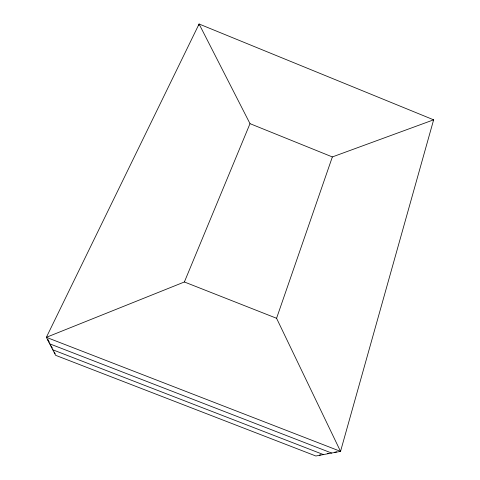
<?xml version="1.0" encoding="UTF-8"?>
<svg xmlns="http://www.w3.org/2000/svg" width="480" height="480" viewBox="0 0 480 480"><rect width="100%" height="100%" fill="white"/><g stroke="black" fill="none" stroke-linecap="round" stroke-linejoin="round"><path stroke-width="0.72" d="M198.864 25.446L199.086 24L433.632 119.826L340.536 451.38L315.858 456L55.62 355.308L46.368 337.32L199.086 24L250.008 123.654L332.358 156.936L433.632 119.826M276.57 318.282L184.38 281.976L46.368 337.32L340.536 451.38L276.57 318.282L332.358 156.936M184.38 281.976L250.008 123.654M319.398 455.088L320.778 454.854M327.264 453.606L328.752 453.354M334.56 452.256L336.696 451.86M49.71 343.824L331.626 453.048M52.788 349.794L323.43 454.584M47.826 339.552L49.158 342.15M51.372 346.458L51.984 347.652M54.324 352.224L54.888 353.322M47.688 339.414L49.02 342.012M50.928 345.732L52.152 348.12M54.192 352.098L55.044 353.748"/></g></svg>
